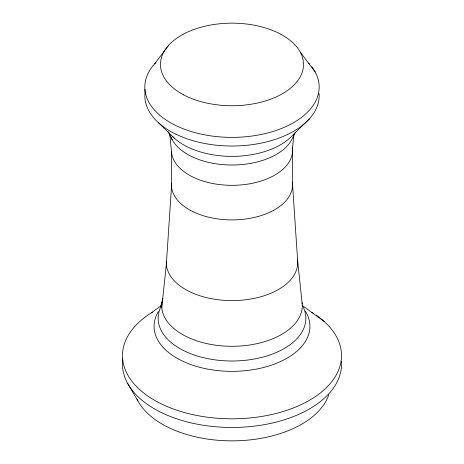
<?xml version="1.0" encoding="UTF-8"?>
<svg xmlns="http://www.w3.org/2000/svg" width="464" height="464" viewBox="0 0 464 464"><rect width="100%" height="100%" fill="white"/><g stroke="black" fill="none" stroke-linecap="round" stroke-linejoin="round"><path stroke-width="0.7" d="M293.903 134.461L292.482 148.857L292.482 183.442L297.656 261.012L302.215 303.966M161.785 307.487L166.344 264.306L171.518 186.476L171.518 151.896L169.743 133.986M162.997 298.288L159.906 309.128A73.846 42.636 0 0 0 235.207 360.963A73.846 42.636 0 0 0 302.435 305.556M295.429 132.269L293.184 136.671A62.675 36.186 0 0 1 232.974 165.01A62.675 36.186 0 0 1 171.268 137.762M154.692 63.806L168.577 45.379M309.308 118.946L292.825 135.07A68.579 39.591 0 0 1 233.404 156.368A68.579 39.591 0 0 1 172.527 136.491M151.276 312.864L161.205 305.654M303.647 306.507L324.371 321.627M158.473 122.728L174.157 138.052M300.208 52.043L315.137 71.932M127.554 383.235L137.976 401.041M168.159 131.741L172.225 139.705M144.919 89.239L144.919 97.881A87.168 50.327 0 0 0 235.787 145.974A87.168 50.327 0 0 0 319.081 93.513M122.595 358.336L122.595 366.978A109.51 63.226 0 0 0 236.756 427.402A109.51 63.226 0 0 0 341.405 361.491M328.738 394.893A98.577 56.915 0 0 1 235.753 440.812A98.577 56.915 0 0 1 136.984 399.11M320.752 318.553A109.51 63.226 0 0 1 301.577 404.417A109.51 63.226 0 0 1 151.948 398.733A109.51 63.226 0 0 1 152.412 312.162M311.895 312.347A109.51 63.226 0 0 1 313.154 313.136M316.204 315.166A109.51 63.226 0 0 1 319.655 317.689M305.295 311.083A77.923 44.991 0 0 1 232.452 371.339A77.923 44.991 0 0 1 158.398 311.576M302.081 302.65A70.284 40.577 0 0 1 231.287 346.301A70.284 40.577 0 0 1 162.04 301.826M297.517 259.695A65.72 37.944 0 0 1 233.543 300.591A65.72 37.944 0 0 1 166.315 261.476M292.326 182.045A60.54 34.951 0 0 1 233.409 219.901A60.54 34.951 0 0 1 171.5 183.669M292.326 147.465A60.54 34.951 0 0 1 235.84 185.258A60.54 34.951 0 0 1 171.518 151.896M311.866 66.891A87.168 50.327 0 0 1 227.627 137.315A87.168 50.327 0 0 1 156.037 62.367M308.664 63.104A87.168 50.327 0 0 1 309.633 64.171M183.674 94.882A71.514 41.284 0 0 0 301.815 73.393A71.514 41.284 0 0 0 210.511 25.068A71.514 41.284 0 0 0 183.674 94.882"/></g></svg>
